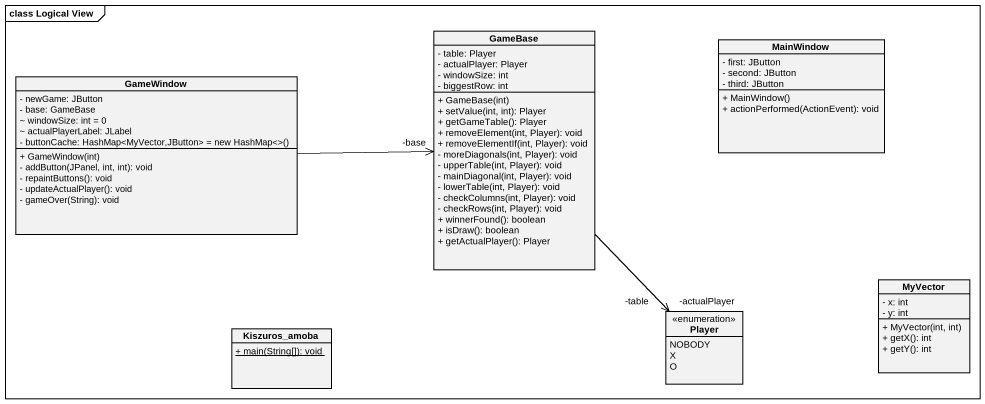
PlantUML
@startuml
mainframe class Logical View
hide circle
hide empty members
skinparam classAttributeIconSize 0
class GameBase {
  - table: Player
  - actualPlayer: Player
  - windowSize: int
  - biggestRow: int
  + GameBase(int)
  + setValue(int, int): Player
  + getGameTable(): Player
  + removeElement(int, Player): void
  + removeElementIf(int, Player): void
  - moreDiagonals(int, Player): void
  - upperTable(int, Player): void
  - mainDiagonal(int, Player): void
  - lowerTable(int, Player): void
  - checkColumns(int, Player): void
  - checkRows(int, Player): void
  + winnerFound(): boolean
  + isDraw(): boolean
  + getActualPlayer(): Player
}
class MainWindow {
  - first: JButton
  - second: JButton
  - third: JButton
  + MainWindow()
  + actionPerformed(ActionEvent): void
}
class GameWindow {
  - newGame: JButton
  - base: GameBase
  ~ windowSize: int = 0
  ~ actualPlayerLabel: JLabel
  {field} - buttonCache: HashMap<MyVector,JButton> = new HashMap<>()
  + GameWindow(int)
  - addButton(JPanel, int, int): void
  - repaintButtons(): void
  - updateActualPlayer(): void
  - gameOver(String): void
}
enum Player {
  NOBODY
  X
  O
}
class MyVector {
  - x: int
  - y: int
  + MyVector(int, int)
  + getX(): int
  + getY(): int
}
class Kiszuros_amoba {
  {static} + main(String[]): void
}
GameBase --> "-actualPlayer" Player
GameBase --> "-table" Player
GameWindow -right-> "-base" GameBase
@enduml
